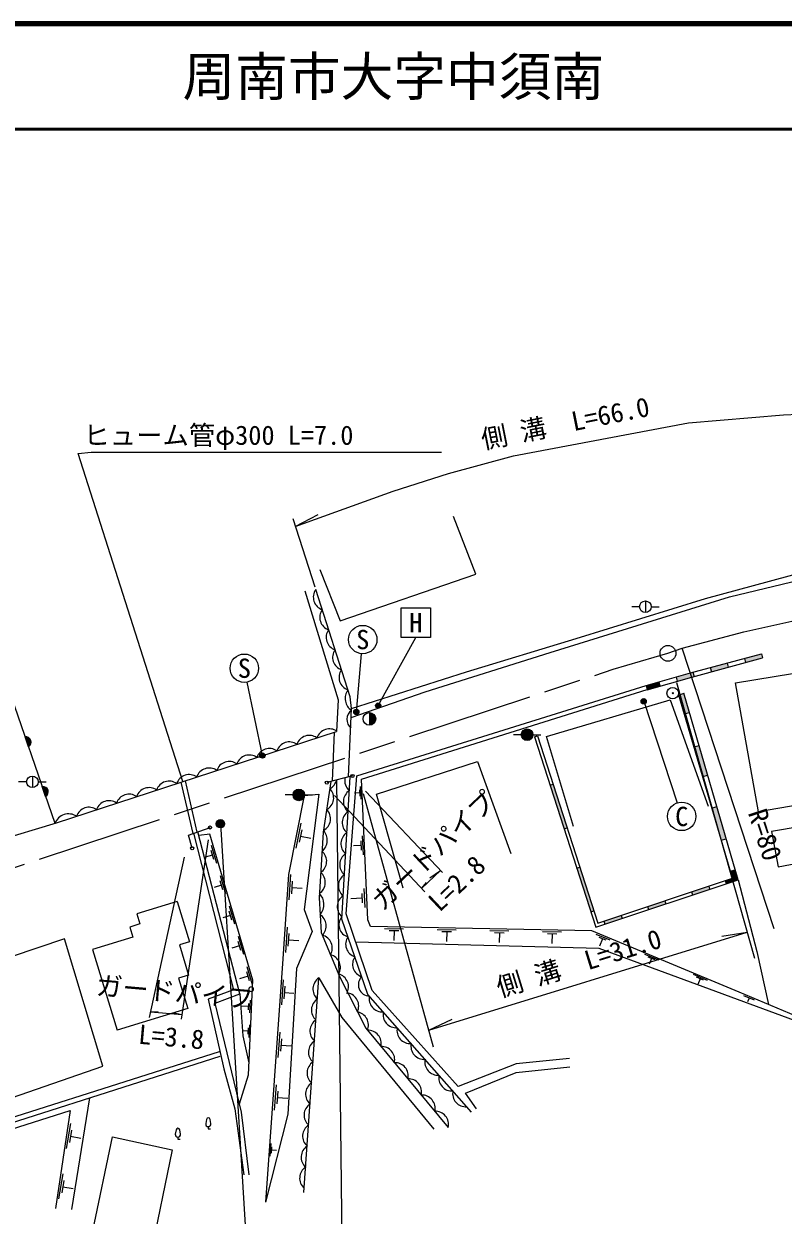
# Model space of a CAD drawing. Units: millimetres at full size, sheet at 1:1000; details may follow other scales. Extents: x 40000 to 680000, y 20000 to 380000.
# Drawn here: x 389965 to 462018, y 266882 to 380000 of the extents above; entities that cross this region are included whole.
import ezdxf
from ezdxf.enums import TextEntityAlignment as Align

# ---------------------------------------------------------------- set-up
doc = ezdxf.new("R2010")
doc.units = ezdxf.units.MM
doc.header["$LTSCALE"] = 1000
doc.linetypes.add('CHAIN', pattern=[18.5, 12, -1.5, 3.5, -1.5])
for name, color, linetype, lineweight in [('M-BGD', 7, 'Continuous', 25), ('M-BGD-EXST', 7, 'Continuous', 25), ('M-BMK', 2, 'CHAIN', 13), ('M-BMK-SRVR', 3, 'Continuous', 25), ('M-STR-HTXT', 7, 'Continuous', 13), ('M-STR-STRC', 7, 'Continuous', 25), ('M-TTL', 2, 'Continuous', 140), ('M-TTL-LINE', 7, 'Continuous', 50)]:
    doc.layers.add(name, color=color, linetype=linetype, lineweight=lineweight)
doc.layers.add('M-TTL-TXT', color=7, linetype='Continuous')
doc.styles.add('ＭＳ ゴシック', font='')
doc.styles.get('ＭＳ ゴシック').set_extended_font_data('MS Gothic')

msp = doc.modelspace()

# ---------------------------------------------------------------- hatches: boundary and pattern name
at = {"layer": 'M-BGD'}
for points in [[(460052, 319799), (459948, 320185), (458347, 319751), (458452, 319365)], [(456807, 318919), (456702, 319305), (455101, 318871), (455206, 318485)], [(453457, 318425), (453237, 318366), (451861, 317974), (451965, 317588), (453344, 317980), (453561, 318039)], [(450326, 317122), (450221, 317508), (449004, 317162), (449113, 316777)], [(452607, 316435), (452119, 316269), (452644, 314471), (453135, 314614)], [(422751, 313408, 0.41421), (423351, 314008, 0.41421), (422751, 314608)], [(390403, 311362, 0.82183), (390079, 312299)], [(438270, 312499, -0.41421), (437720, 311949, -0.41421), (437170, 312499, -1)], [(454041, 311485), (453556, 311344), (454380, 308521), (454860, 308660)], [(440179, 307796), (439893, 307704), (441224, 303564), (441509, 303656)], [(392034, 306636, 0.82183), (391711, 307572)], [(416608, 306785, -0.41421), (416058, 306235, -0.41421), (415508, 306785, -1)], [(455725, 305674), (455251, 305537), (456141, 302487), (456610, 302623)], [(442708, 299929), (442422, 299837), (443753, 295697), (444039, 295789)], [(457462, 299682), (456999, 299548), (457197, 298870), (456530, 298647), (456624, 298366), (457736, 298738)], [(455043, 297838), (454949, 298119), (453307, 297570), (453401, 297288)], [(450888, 296447), (450793, 296730), (449151, 296181), (449245, 295898)], [(446637, 295341), (444994, 294792), (445089, 294508), (446732, 295057)]]:
    msp.add_hatch(color=256, dxfattribs=at).paths.add_polyline_path(points)
h = msp.add_hatch(color=256, dxfattribs=at)
edge = h.paths.add_edge_path()
edge.add_ellipse((451537, 316448), major_axis=(-10.7, 48.8), ratio=1, start_angle=-102.31577, end_angle=77.68423, ccw=False)
at = {"layer": 'M-BGD-EXST'}
for points in [[(449002, 315795, -1), (448563, 315556, -0.41421), (448663, 315895, -0.41421)], [(421737, 314771, -1), (421298, 314532, -0.41421), (421398, 314871, -0.41421)], [(423810, 315390, -1), (423371, 315151, -0.41421), (423471, 315490, -0.41421)], [(412821, 310641, -1), (412382, 310402, -0.41421), (412482, 310741, -0.41421)]]:
    msp.add_hatch(color=256, dxfattribs=at).paths.add_polyline_path(points)
at = {"layer": 'M-STR-STRC'}
msp.add_hatch(color=256, dxfattribs=at).paths.add_polyline_path([(408284, 303833, -1), (408958, 304263, -1)])

# ---------------------------------------------------------------- linework, layer by layer
at = {"layer": 'M-BGD'}
for p, q in [((448395, 324656), (447645, 324656)), ((448945, 325206), (448945, 324106)), ((449495, 324656), (450245, 324656)), ((459948, 320185), (460052, 319799)), ((456702, 319305), (456807, 318919)), ((458347, 319751), (458452, 319365)), ((388129, 317950), (392907, 304104)), ((451861, 317974), (451965, 317588)), ((453457, 318425), (453561, 318039)), ((455101, 318871), (455206, 318485)), ((421992, 308267), (449124, 316780)), ((449004, 317162), (449113, 316777)), ((450221, 317508), (450326, 317122)), ((452119, 316269), (452607, 316435)), ((420773, 308487), (421067, 314991)), ((422751, 314608), (422751, 313408)), ((452644, 314471), (453135, 314614)), ((390403, 311362), (390079, 312299)), ((393060, 304150), (419643, 312817)), ((419398, 312737), (419209, 308078)), ((437170, 312499), (436420, 312499)), ((438270, 312499), (439020, 312499)), ((438412, 312311), (438698, 312403)), ((453556, 311344), (454041, 311485)), ((390222, 308024), (389472, 308024)), ((390772, 308574), (390772, 307474)), ((391322, 308024), (392072, 308024)), ((404876, 308002), (405986, 303110)), ((405258, 308127), (406366, 303244)), ((421153, 308587), (418717, 307949)), ((439893, 307704), (440179, 307796)), ((454380, 308521), (454860, 308660)), ((392034, 306636), (391711, 307572)), ((415508, 306785), (414758, 306785)), ((416608, 306785), (417358, 306785)), ((421852, 306979), (421353, 306955)), ((421866, 306679), (421838, 307278)), ((421980, 306384), (421924, 307583)), ((455251, 305537), (455725, 305674)), ((416251, 304090), (415777, 301737)), ((416329, 303462), (416091, 302286)), ((441224, 303564), (441509, 303656)), ((416210, 302874), (417190, 302676)), ((422009, 301530), (421966, 302429)), ((422180, 301087), (422095, 302885)), ((456141, 302487), (456610, 302623)), ((407877, 301078), (407158, 300865)), ((408005, 300646), (407749, 301509)), ((408277, 300258), (407765, 301983)), ((421987, 301979), (421238, 301944)), ((442422, 299837), (442708, 299929)), ((408857, 297770), (408601, 298633)), ((409128, 297381), (408617, 299107)), ((415265, 299215), (415109, 296820)), ((456530, 298647), (456624, 298366)), ((456999, 299548), (457462, 299682)), ((408729, 298201), (408010, 297988)), ((415426, 298604), (415348, 297406)), ((415387, 298005), (416385, 297940)), ((422345, 296090), (422260, 297888)), ((453307, 297570), (453401, 297288)), ((454949, 298119), (455043, 297838)), ((404502, 296659), (400678, 295486)), ((404502, 296659), (405676, 292835)), ((422083, 296978), (420984, 296927)), ((422104, 296529), (422061, 297428)), ((450793, 296730), (450888, 296447)), ((400678, 295486), (400972, 294530)), ((409581, 295325), (408862, 295112)), ((409709, 294893), (409453, 295756)), ((409980, 294505), (409469, 296231)), ((443753, 295697), (444039, 295789)), ((446637, 295341), (446732, 295057)), ((449151, 296181), (449245, 295898)), ((400972, 294530), (400016, 294236)), ((400016, 294236), (400309, 293280)), ((414941, 294226), (414785, 291831)), ((444994, 294792), (445089, 294508)), ((400309, 293280), (396485, 292107)), ((410832, 291628), (410321, 293354)), ((415101, 293614), (415023, 292417)), ((415062, 293015), (416060, 292950)), ((425996, 294038), (424197, 294072)), ((425543, 293866), (424643, 293884)), ((425093, 293875), (425076, 292975)), ((430996, 293941), (429196, 293976)), ((430542, 293770), (429642, 293787)), ((430092, 293779), (430075, 292879)), ((435995, 293845), (434195, 293880)), ((435541, 293674), (434641, 293691)), ((435091, 293683), (435074, 292783)), ((440994, 293749), (439194, 293784)), ((440540, 293578), (439641, 293595)), ((440090, 293587), (440073, 292687)), ((445609, 292983), (444279, 293536)), ((445219, 292983), (444554, 293259)), ((444886, 293121), (444598, 292429)), ((396485, 292107), (398832, 284459)), ((405676, 292835), (404720, 292542)), ((404720, 292542), (405600, 289674)), ((410433, 292448), (409714, 292235)), ((410561, 292017), (410305, 292880)), ((450236, 291090), (448907, 291643)), ((449858, 291117), (449193, 291394)), ((449526, 291255), (449295, 290701)), ((405600, 289674), (404644, 289380)), ((411374, 289129), (411119, 289992)), ((411665, 288746), (411154, 290472)), ((454853, 289169), (453523, 289722)), ((404644, 289380), (405524, 286512)), ((411247, 289561), (410432, 289319)), ((414584, 289237), (414414, 286843)), ((414721, 288626), (414636, 287429)), ((416539, 269037), (417964, 289405)), ((454474, 289196), (453809, 289473)), ((454142, 289334), (453911, 288780)), ((414678, 288028), (415576, 287964)), ((459292, 287293), (458297, 287712)), ((458795, 287502), (458637, 287128)), ((405524, 286512), (398832, 284459)), ((411305, 286693), (410606, 286728)), ((411290, 286394), (411320, 286993)), ((411416, 286087), (411474, 287286)), ((411272, 284368), (410772, 284392)), ((411257, 284068), (411286, 284668)), ((411342, 283764), (411401, 284962)), ((414249, 284249), (414079, 281855)), ((414406, 283636), (414321, 282439)), ((414364, 283037), (415361, 282967)), ((413895, 279261), (413724, 276867)), ((414052, 278649), (413966, 277452)), ((394505, 267423), (396229, 278031)), ((414009, 278050), (415007, 277979)), ((394401, 275588), (393985, 273225)), ((394494, 274963), (394286, 273781)), ((404405, 274984), (404338, 274583)), ((404827, 274583), (404760, 274984)), ((407288, 275982), (407222, 275581)), ((407710, 275581), (407643, 275982)), ((394390, 274372), (395375, 274198)), ((413398, 273682), (413313, 272485)), ((413476, 273376), (413434, 272778)), ((413455, 273077), (413954, 273041)), ((393678, 270802), (393261, 268439)), ((393770, 270176), (393562, 268995)), ((393666, 269586), (394651, 269412))]:
    msp.add_line(p, q, dxfattribs=at)
for points in [[(418037, 328199), (419968, 323316), (432866, 327745), (430735, 333224)], [(421067, 314991), (431967, 318460), (442376, 321630), (454645, 325421), (467134, 328810), (469196, 326820), (473394, 327195)], [(421029, 314140), (428035, 316576), (439923, 320305), (456912, 325602), (466908, 328010), (468929, 326329), (474587, 326750), (484729, 327352), (484700, 327742)], [(416626, 326172), (419806, 315799), (419643, 312817)], [(421067, 314991), (420926, 316093), (417663, 326282)], [(449004, 317162), (453237, 318366), (459948, 320185)], [(449113, 316777), (453344, 317980), (460052, 319799)], [(441751, 281768), (436698, 281256), (431170, 279098), (423023, 288228), (420563, 295498), (421566, 308606), (449004, 317162)], [(438412, 312311), (444228, 294220), (457736, 298738), (452607, 316435)], [(438698, 312403), (444421, 294600), (457197, 298870), (452119, 316269)], [(442118, 303793), (439560, 312329), (451297, 315819), (454887, 305706)], [(425945, 297944), (423431, 306869), (433013, 309946), (436178, 301237)], [(419111, 308052), (418381, 303243), (417983, 297025), (418185, 293723), (419955, 289472), (422405, 284628), (430236, 275210)], [(432448, 276668), (422618, 287844), (420126, 294999), (420929, 308511)], [(468068, 283759), (457848, 288052), (443857, 293874), (422870, 294278), (422619, 294934), (421992, 308267)], [(416579, 306725), (417949, 306871), (416561, 295901), (417333, 293831), (415828, 290301), (415019, 276471), (412901, 268104)], [(416579, 306725), (415065, 299221), (414545, 291232), (412901, 268104)], [(265516, 270103), (265792, 267091), (271785, 267099), (275506, 267387), (284703, 268363), (295054, 271303), (311637, 277274), (347658, 289709), (366555, 296090), (373291, 298183), (374408, 298333), (376053, 299017), (393060, 304150)], [(405934, 301718), (405605, 302976), (407637, 303692)], [(411353, 270698), (410618, 276664), (408118, 287014), (410471, 287896), (406487, 303287)], [(406077, 303143), (409853, 288292), (407470, 287381), (408942, 280778), (410000, 276987), (410853, 270727)], [(410429, 277445), (411269, 280212), (411708, 289201), (407607, 303047), (406577, 302940)], [(457736, 298738), (459533, 291903), (460611, 286891)], [(421466, 292828), (444527, 292247), (468108, 283543), (468068, 283759)], [(417964, 289405), (420133, 285645), (428880, 275040)], [(410471, 287896), (410742, 283902), (411325, 281357)], [(375682, 275592), (380253, 272925), (408605, 281987)], [(375951, 276056), (380268, 273448), (408532, 282428)], [(432927, 276994), (431884, 278476), (436680, 280415), (441787, 280982)], [(363011, 256975), (375529, 274779), (379810, 272209), (394365, 276817), (392958, 267517)], [(407466, 275293), (407466, 275087), (407667, 275087)], [(392276, 253795), (392953, 256517), (394964, 256078), (396205, 262734), (394994, 262935), (395490, 265503), (396517, 265411), (398391, 274335), (404025, 273088), (401971, 263083), (402925, 262808), (401291, 254180), (403473, 253681), (403085, 251611)], [(404583, 274295), (404583, 274089), (404784, 274089)]]:
    msp.add_lwpolyline(points, dxfattribs=at)
for points in [[(457481, 317426), (474086, 320156), (475961, 310013), (474782, 309799), (475104, 307845), (459677, 305195)], [(460910, 303325), (461558, 299954), (467360, 301072), (466740, 304296)], [(381139, 288859), (384855, 276673), (397463, 281020), (393810, 293112)]]:
    msp.add_lwpolyline(points, close=True, dxfattribs=at)
for centre, radius in [((448945, 324656), 550), ((451537, 316448), 550), ((451537, 316448), 50), ((422751, 314008), 600), ((437720, 312499), 550), ((390772, 308024), 550), ((418717, 307949), 150), ((421153, 308587), 150), ((416058, 306785), 550), ((407637, 303692), 150), ((405934, 301718), 150)]:
    msp.add_circle(centre, radius, dxfattribs=at)
for centre, radius, start, end in [((418682, 325558), 1250, 144.62695, 250.88715), ((419292, 323653), 1250, 144.62695, 250.88715), ((419902, 321748), 1250, 144.62695, 250.88715), ((420512, 319844), 1250, 144.62695, 250.88715), ((421122, 317939), 1250, 144.62695, 250.88715), ((421820, 315939), 1368, 143.80731, 236.18311), ((421700, 313936), 1079, 126.44712, 228.3806), ((390149, 311799), 505, 300.21029, 97.86848), ((417061, 311186), 1250, 54.92763, 161.18784), ((418963, 311806), 1250, 54.92763, 161.18784), ((413258, 309946), 1250, 54.92763, 161.18784), ((415160, 310566), 1250, 54.92763, 161.18784), ((409455, 308707), 1250, 54.92763, 161.18784), ((411357, 309326), 1250, 54.92763, 161.18784), ((407554, 308087), 1250, 54.92763, 161.18784), ((403751, 306847), 1250, 54.92763, 161.18784), ((405652, 307467), 1250, 54.92763, 161.18784), ((418417, 308476), 1250, 298.23677, 346.70428), ((421659, 308147), 1250, 168.35388, 229.72641), ((391780, 307072), 505, 300.21029, 97.86848), ((399948, 305607), 1250, 54.92763, 161.18784), ((401849, 306227), 1250, 54.92763, 161.18784), ((418116, 306499), 1250, 298.23677, 44.49697), ((421540, 306150), 1250, 123.46621, 229.72641), ((396145, 304367), 1250, 54.92763, 161.18784), ((398046, 304987), 1250, 54.92763, 161.18784), ((394217, 303573), 1409, 58.11809, 158.14209), ((417816, 304522), 1250, 298.23677, 44.49697), ((421422, 304154), 1250, 123.46621, 229.72641), ((417359, 302493), 1400, 310.31723, 41.47042), ((421303, 302157), 1250, 123.46621, 229.72641), ((417452, 300476), 1250, 303.20883, 49.46903), ((421184, 300161), 1250, 123.46621, 229.72641), ((417324, 298480), 1250, 303.20883, 49.46903), ((421065, 298164), 1250, 123.46621, 229.72641), ((416994, 296399), 1450, 318.49937, 45.58474), ((420947, 296168), 1250, 123.46621, 229.72641), ((417330, 294358), 1315, 317.10824, 55.23671), ((421037, 294449), 1180, 139.57714, 254.03235), ((417986, 292252), 1250, 329.471, 75.73121), ((421750, 292616), 1250, 146.07188, 252.33209), ((418754, 290405), 1250, 329.471, 75.73121), ((422408, 290727), 1250, 146.07188, 252.33209), ((419523, 288559), 1250, 329.471, 75.73121), ((418642, 288355), 1250, 122.87038, 229.13059), ((422783, 288766), 1079, 134.42989, 268.49305), ((418502, 286360), 1250, 122.87038, 229.13059), ((420494, 286745), 1250, 333.69653, 79.95674), ((423978, 287432), 1250, 168.20529, 274.4655), ((421375, 284931), 1282, 337.53265, 79.24789), ((418363, 284365), 1250, 122.87038, 229.13059), ((425299, 285931), 1250, 168.20529, 274.4655), ((422627, 283188), 1250, 346.61342, 92.87363), ((426620, 284429), 1250, 168.20529, 274.4655), ((418223, 282370), 1250, 122.87038, 229.13059), ((423905, 281650), 1250, 346.61342, 92.87363), ((427941, 282927), 1250, 168.20529, 274.4655), ((429262, 281426), 1250, 168.20529, 274.4655), ((418084, 280375), 1250, 122.87038, 229.13059), ((425184, 280113), 1250, 346.61342, 92.87363), ((417944, 278380), 1250, 122.87038, 229.13059), ((426463, 278575), 1250, 346.61342, 92.87363), ((430583, 279924), 1250, 168.20529, 274.4655), ((427741, 277037), 1250, 346.61342, 92.87363), ((431904, 278422), 1250, 168.20529, 274.4655), ((417805, 276385), 1250, 122.87038, 229.13059), ((407466, 275952), 180, 90, 170.53876), ((407466, 275952), 180, 9.46124, 90), ((429020, 275499), 1250, 346.61342, 92.87363), ((404583, 274954), 180, 90, 170.53876), ((404583, 274954), 180, 9.46124, 90), ((407466, 275541), 248, 170.53867, 270), ((407466, 275541), 248, 270, 9.46133), ((417665, 274389), 1250, 122.87038, 229.13059), ((404583, 274542), 248, 170.53867, 270), ((404583, 274542), 248, 270, 9.46133), ((417526, 272394), 1250, 122.87038, 229.13059), ((417386, 270399), 1250, 122.87038, 229.13059)]:
    msp.add_arc(centre, radius, start, end, dxfattribs=at)
at = {"layer": 'M-BGD-EXST'}
msp.add_lwpolyline([(425754, 324551), (428567, 324551), (428567, 321738), (425754, 321738)], close=True, dxfattribs=at)
for centre, radius in [((422125, 321536), 1350), ((410890, 318815), 1350), ((448782, 315675), 250), ((421517, 314651), 250), ((423590, 315271), 250), ((412602, 310521), 250), ((452392, 304743), 1350)]:
    msp.add_circle(centre, radius, dxfattribs=at)
at = {"layer": 'M-BMK'}
msp.add_lwpolyline([(356341, 289028), (445883, 318716), (451083, 320229), (452447, 320721), (458300, 322256), (464848, 323733), (474455, 325168), (481999, 325849), (487499, 325849), (492418, 325394), (498008, 324485), (505871, 322623), (513931, 320166), (519794, 317577), (527237, 313071), (532862, 308938), (538945, 304030), (543390, 300046), (544750, 298657)], dxfattribs=at)
at = {"layer": 'M-BMK-SRVR'}
msp.add_circle((451083, 320229), 750, dxfattribs=at)
at = {"layer": 'M-STR-HTXT'}
for p, q in [((395116, 339215), (396356, 339315)), ((405061, 308063), (395116, 339215)), ((396356, 339315), (429605, 339315)), ((415477, 333035), (417568, 326547)), ((415719, 332286), (417894, 333423)), ((423590, 315271), (427161, 321738)), ((421517, 314651), (422006, 320192)), ((461175, 294078), (452447, 320721)), ((412602, 310521), (411163, 317493)), ((459330, 291245), (451937, 317434)), ((448782, 315675), (451969, 306025)), ((419633, 308189), (420148, 263896)), ((428001, 297572), (419450, 306740)), ((428842, 282821), (422196, 306889)), ((422379, 307145), (429685, 299404)), ((408621, 304048), (410976, 265946)), ((404917, 285498), (407495, 302526)), ((405189, 300890), (401871, 285641)), ((427686, 297910), (429489, 299612)), ((428485, 298906), (429489, 299612)), ((427686, 297910), (428159, 298474)), ((428392, 284449), (458618, 293767)), ((456193, 293387), (458618, 293767)), ((401990, 286190), (402726, 286226)), ((401990, 286190), (404982, 285930)), ((404240, 286101), (404957, 285933)), ((428392, 284449), (430619, 285482))]:
    msp.add_line(p, q, dxfattribs=at)
msp.add_lwpolyline([(415719, 332286), (425023, 335642), (430259, 337296), (436437, 338980), (453051, 342103), (462046, 342875), (470575, 343261), (483953, 342835)], dxfattribs=at)
at = {"layer": 'M-STR-STRC'}
msp.add_circle((408621, 304048), 400, dxfattribs=at)
at = {"layer": 'M-TTL'}
msp.add_line((680000, 380000), (40000, 380000), dxfattribs=at)
at = {"layer": 'M-TTL-LINE'}
msp.add_line((40000, 370000), (680000, 370000), dxfattribs=at)

# ---------------------------------------------------------------- texts
at = {"layer": 'M-BGD-EXST', "style": 'ＭＳ ゴシック'}
for s, p in [('H', (427161, 323145)), ('S', (422125, 321536)), ('S', (410890, 318815)), ('C', (452392, 304743))]:
    msp.add_text(s, height=1833, dxfattribs=at).set_placement(p, align=Align.MIDDLE_CENTER)
at = {"layer": 'M-STR-HTXT', "style": 'ＭＳ ゴシック'}
for s, rotation, p in [('側 溝  L=66.0', 11.326, (441627, 340660)), ('ガードパイプ', 43.343, (429839, 300450)), ('R=80', 288.138, (458910, 302550)), ('L=2.8', 43.343, (432048, 297328)), ('側 溝  L=31.0', 17.133, (443064, 289424)), ('ガードパイプ', 355.048, (404179, 286620)), ('L=3.8', 355.048, (403833, 282348))]:
    msp.add_text(s, height=1833, rotation=rotation, dxfattribs=at).set_placement(p, align=Align.BOTTOM_CENTER)
msp.add_text('ヒューム管φ300 L=7.0', height=1833, dxfattribs=at).set_placement((395621, 339476), align=Align.BOTTOM_LEFT)
at = {"layer": 'M-TTL-TXT', "style": 'ＭＳ ゴシック'}
msp.add_text('周南市大字中須南', height=3666, dxfattribs=at).set_placement((405024, 375000), align=Align.MIDDLE_LEFT)

doc.saveas('drawing.dxf')
